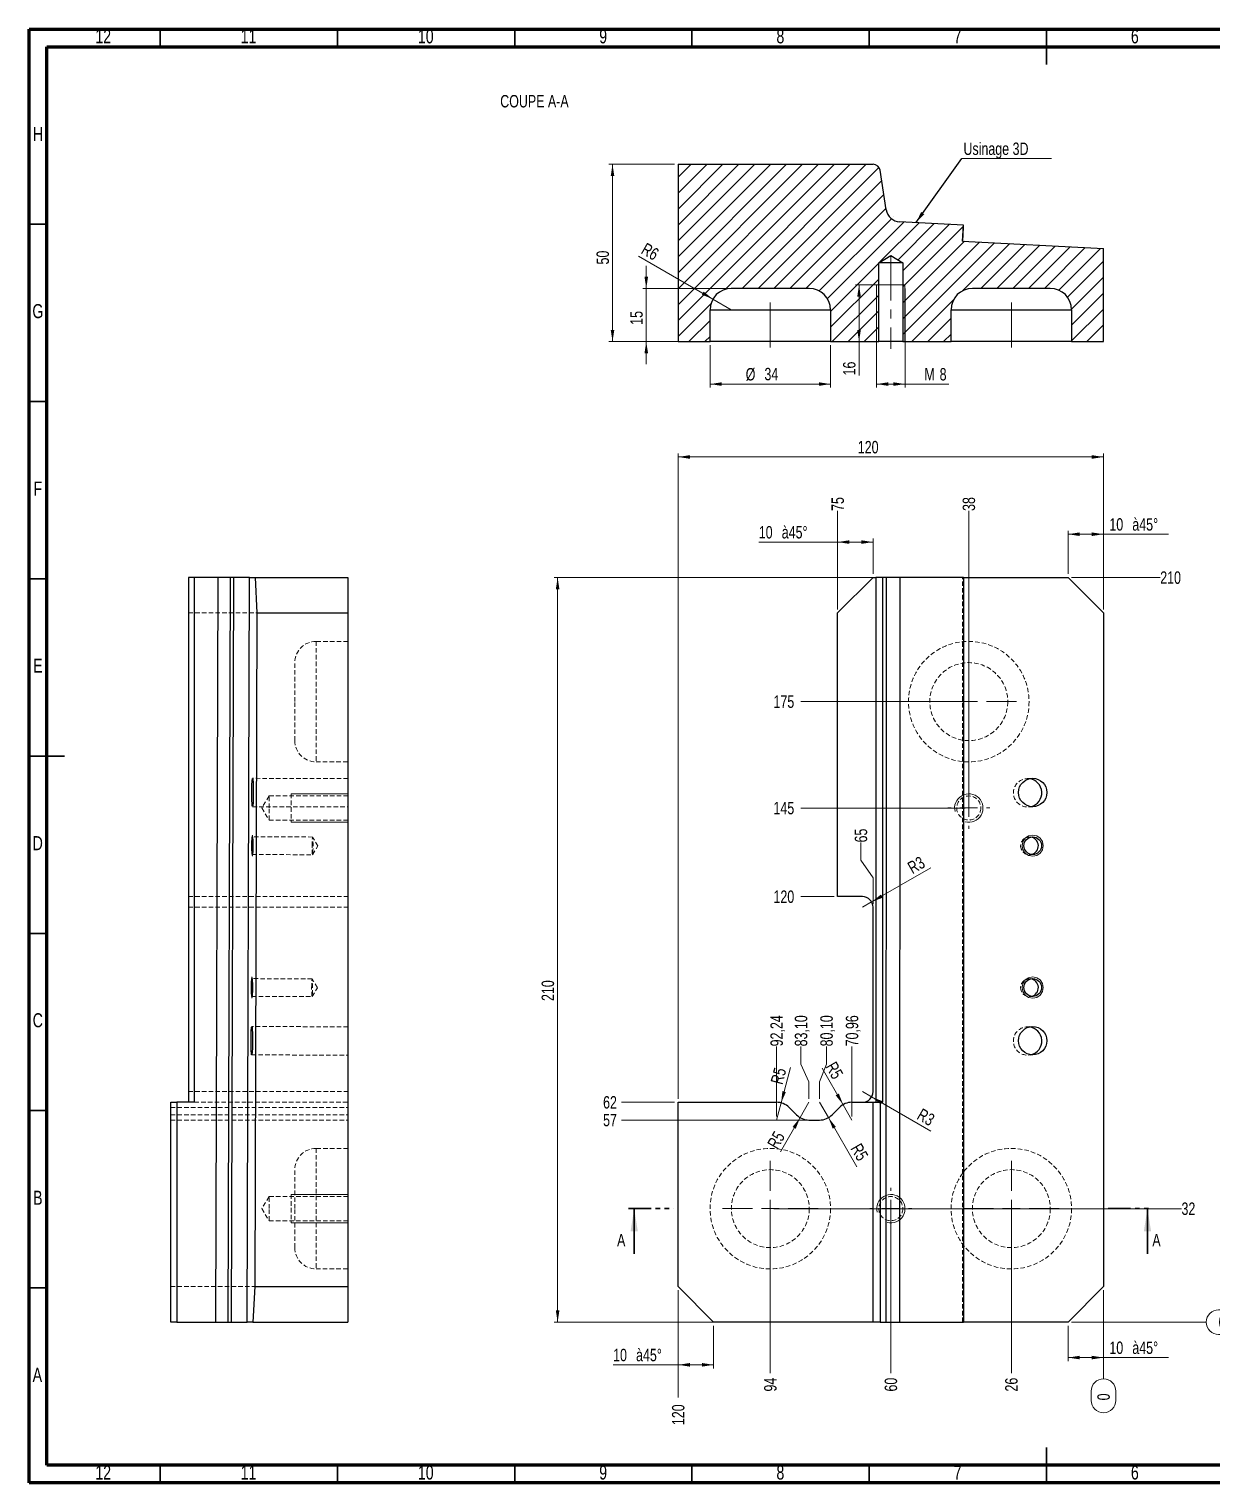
# Model space of a CAD drawing. Header units: millimetres. Extents: x 15 to 589, y 5 to 415.
# Drawn here: x 15 to 348.7, y 5 to 415 of the extents above; entities that cross this region are included whole.
import ezdxf

# ---------------------------------------------------------------- set-up
doc = ezdxf.new("R2010")
doc.units = ezdxf.units.MM
for name, pattern in [('CENTERX2', [20.32, 12.7, -2.54, 2.54, -2.54]), ('HIDDEN', [1.905, 1.27, -0.635]), ('PHANTOM', [12.7, 6.35, -1.27, 1.27, -1.27, 1.27, -1.27])]:
    doc.linetypes.add(name, pattern=pattern)
doc.styles.add('SLDTEXTSTYLE0', font='TXT', dxfattribs={"width": 0.75})
doc.dimstyles.new('SLDDIMSTYLE0', dxfattribs={"dimtxt": 3.5, "dimasz": 3.302, "dimexe": 0, "dimexo": 0.0625, "dimgap": 0.875, "dimtad": 0, "dimtih": 1, "dimtoh": 1, "dimdec": 0, "dimrnd": 1e-09, "dimdsep": 46, "dimtxsty": 'SLDTEXTSTYLE0', "dimblk1": 'NONE', "dimblk2": 'NONE', "dimsah": 1, "dimcen": 0.09, "dimadec": 0, "dimazin": 2, "dimtfac": 1, "dimtdec": 0, "dimtofl": 0, "dimtmove": 0, "dimatfit": 3, "dimldrblk": 'NONE', "dimfxl": 1, "dimfrac": 2, "dimtolj": 1, "dimtzin": 12, "dimarcsym": 0})
doc.dimstyles.new('SLDDIMSTYLE1', dxfattribs={"dimtxt": 3.5, "dimasz": 3.302, "dimexe": 0, "dimexo": 0.0625, "dimgap": 0.875, "dimtad": 0, "dimtih": 1, "dimtoh": 1, "dimrnd": 1e-09, "dimzin": 12, "dimdsep": 46, "dimtxsty": 'SLDTEXTSTYLE0', "dimblk1": 'NONE', "dimblk2": 'NONE', "dimsah": 1, "dimcen": 0.09, "dimadec": 0, "dimazin": 3, "dimtfac": 1, "dimtofl": 0, "dimtmove": 0, "dimatfit": 3, "dimldrblk": 'NONE', "dimfxl": 1, "dimfrac": 2, "dimtolj": 1, "dimtzin": 12, "dimarcsym": 0})
doc.dimstyles.new('SLDDIMSTYLE2', dxfattribs={"dimtxt": 3.5, "dimasz": 3.302, "dimexe": 0, "dimexo": 0.0625, "dimgap": 0.875, "dimtad": 1, "dimrnd": 1e-09, "dimzin": 12, "dimdsep": 46, "dimtxsty": 'SLDTEXTSTYLE0', "dimsah": 1, "dimcen": 0.09, "dimadec": 0, "dimazin": 3, "dimtfac": 1, "dimtofl": 0, "dimtmove": 0, "dimatfit": 3, "dimfxl": 1, "dimfrac": 2, "dimtolj": 1, "dimtzin": 12, "dimarcsym": 0})
doc.dimstyles.new('SLDDIMSTYLE3', dxfattribs={"dimtxt": 3.5, "dimasz": 3.302, "dimexe": 0, "dimexo": 0.0625, "dimgap": 0.875, "dimtad": 1, "dimrnd": 1e-09, "dimzin": 12, "dimdsep": 46, "dimtxsty": 'SLDTEXTSTYLE0', "dimsah": 1, "dimcen": 0, "dimadec": 0, "dimazin": 3, "dimtfac": 1, "dimtofl": 0, "dimtmove": 0, "dimatfit": 3, "dimfxl": 1, "dimfrac": 2, "dimtolj": 1, "dimtzin": 12, "dimarcsym": 0})
doc.dimstyles.new('SLDDIMSTYLE4', dxfattribs={"dimtxt": 3.5, "dimasz": 3.302, "dimexe": 0, "dimexo": 0.0625, "dimgap": 0.875, "dimtad": 1, "dimrnd": 1e-09, "dimzin": 12, "dimdsep": 46, "dimtxsty": 'SLDTEXTSTYLE0', "dimsah": 1, "dimcen": 0.09, "dimadec": 0, "dimazin": 3, "dimtfac": 1, "dimtmove": 0, "dimatfit": 0, "dimfxl": 1, "dimfrac": 2, "dimtolj": 1, "dimtzin": 12, "dimarcsym": 0})
doc.dimstyles.new('SLDDIMSTYLE5', dxfattribs={"dimtxt": 0.18, "dimasz": 3.302, "dimexe": 0, "dimexo": 0.0625, "dimgap": 0, "dimtad": 0, "dimtih": 1, "dimtoh": 1, "dimdec": 0, "dimrnd": 1e-09, "dimzin": 0, "dimdsep": 46, "dimtxsty": 'Standard', "dimsah": 1, "dimcen": 0.09, "dimadec": 0, "dimazin": 0, "dimtfac": 3.302, "dimtdec": 0, "dimtofl": 0, "dimtmove": 0, "dimatfit": 3, "dimfxl": 1, "dimfrac": 2, "dimtolj": 1, "dimtzin": 0, "dimarcsym": 0})

# ---------------------------------------------------------------- blocks, each defined once
blk = doc.blocks.new('_D')
at = {"color": 7, "linetype": 'Continuous', "lineweight": 18}
for p, q in [((350.6, 53.84), (353.19, 53.84)), ((309.12, 50.35), (347.11, 50.35)), ((353.19, 46.86), (350.6, 46.86))]:
    blk.add_line(p, q, dxfattribs=at)
for centre, start, end in [((350.6, 50.35), 90, 270), ((353.19, 50.35), 270, 90)]:
    blk.add_arc(centre, 3.49, start, end, dxfattribs=at)
at = {"color": 7, "linetype": 'Continuous', "lineweight": 18, "insert": (350.6, 52.09), "char_height": 3.5, "attachment_point": 1, "style": 'SLDTEXTSTYLE0'}
blk.add_mtext('0', dxfattribs=at)
blk = doc.blocks.new('_None')
blk = doc.blocks.new('_D_1')
at = {"color": 7, "linetype": 'Continuous', "lineweight": 18}
blk.add_line((225.12, 82.35), (340.12, 82.35), dxfattribs=at)
at = {"color": 7, "linetype": 'Continuous', "lineweight": 18, "insert": (340.12, 84.09), "char_height": 3.5, "attachment_point": 1, "style": 'SLDTEXTSTYLE0'}
blk.add_mtext('32', dxfattribs=at)
blk = doc.blocks.new('_D_2')
at = {"color": 7, "linetype": 'Continuous', "lineweight": 18}
blk.add_line((237.02, 107.35), (182.12, 107.35), dxfattribs=at)
at = {"color": 7, "linetype": 'Continuous', "lineweight": 18, "insert": (176.94, 109.09), "char_height": 3.5, "attachment_point": 1, "style": 'SLDTEXTSTYLE0'}
blk.add_mtext('57', dxfattribs=at)
blk = doc.blocks.new('_D_3')
at = {"color": 7, "linetype": 'Continuous', "lineweight": 18}
blk.add_line((197.12, 112.35), (182.12, 112.35), dxfattribs=at)
at = {"color": 7, "linetype": 'Continuous', "lineweight": 18, "insert": (176.94, 114.09), "char_height": 3.5, "attachment_point": 1, "style": 'SLDTEXTSTYLE0'}
blk.add_mtext('62', dxfattribs=at)
blk = doc.blocks.new('_D_4')
at = {"color": 7, "linetype": 'Continuous', "lineweight": 18}
blk.add_line((242.12, 170.35), (232.77, 170.35), dxfattribs=at)
at = {"color": 7, "linetype": 'Continuous', "lineweight": 18, "insert": (225.01, 172.09), "char_height": 3.5, "attachment_point": 1, "style": 'SLDTEXTSTYLE0'}
blk.add_mtext('120', dxfattribs=at)
blk = doc.blocks.new('_D_5')
at = {"color": 7, "linetype": 'Continuous', "lineweight": 18}
blk.add_line((279.12, 195.35), (232.77, 195.35), dxfattribs=at)
at = {"color": 7, "linetype": 'Continuous', "lineweight": 18, "insert": (225.01, 197.09), "char_height": 3.5, "attachment_point": 1, "style": 'SLDTEXTSTYLE0'}
blk.add_mtext('145', dxfattribs=at)
blk = doc.blocks.new('_D_6')
at = {"color": 7, "linetype": 'Continuous', "lineweight": 18}
blk.add_line((279.12, 225.35), (232.77, 225.35), dxfattribs=at)
at = {"color": 7, "linetype": 'Continuous', "lineweight": 18, "insert": (225.01, 227.09), "char_height": 3.5, "attachment_point": 1, "style": 'SLDTEXTSTYLE0'}
blk.add_mtext('175', dxfattribs=at)
blk = doc.blocks.new('_D_7')
at = {"color": 7, "linetype": 'Continuous', "lineweight": 18}
blk.add_line((309.12, 260.35), (334.12, 260.35), dxfattribs=at)
at = {"color": 7, "linetype": 'Continuous', "lineweight": 18, "insert": (334.12, 262.09), "char_height": 3.5, "attachment_point": 1, "style": 'SLDTEXTSTYLE0'}
blk.add_mtext('210', dxfattribs=at)
blk = doc.blocks.new('_D_8')
at = {"color": 7, "linetype": 'Continuous', "lineweight": 18}
for p, q in [((318.12, 59.35), (318.12, 34.35)), ((314.63, 28.28), (314.63, 30.86)), ((321.6, 30.86), (321.6, 28.28))]:
    blk.add_line(p, q, dxfattribs=at)
for centre, start, end in [((318.12, 30.86), 0, 180), ((318.12, 28.28), 180, 0)]:
    blk.add_arc(centre, 3.49, start, end, dxfattribs=at)
at = {"color": 7, "linetype": 'Continuous', "lineweight": 18, "insert": (316.38, 28.28), "char_height": 3.5, "attachment_point": 1, "rotation": 90, "style": 'SLDTEXTSTYLE0'}
blk.add_mtext('0', dxfattribs=at)
blk = doc.blocks.new('_D_9')
at = {"color": 7, "linetype": 'Continuous', "lineweight": 18}
blk.add_line((292.12, 81.35), (292.12, 35.95), dxfattribs=at)
at = {"color": 7, "linetype": 'Continuous', "lineweight": 18, "insert": (290.38, 30.77), "char_height": 3.5, "attachment_point": 1, "rotation": 90, "style": 'SLDTEXTSTYLE0'}
blk.add_mtext('26', dxfattribs=at)
blk = doc.blocks.new('_D_10')
at = {"color": 7, "linetype": 'Continuous', "lineweight": 18}
blk.add_line((280.12, 196.35), (280.12, 279.13), dxfattribs=at)
at = {"color": 7, "linetype": 'Continuous', "lineweight": 18, "insert": (278.38, 279.13), "char_height": 3.5, "attachment_point": 1, "rotation": 90, "style": 'SLDTEXTSTYLE0'}
blk.add_mtext('38', dxfattribs=at)
blk = doc.blocks.new('_D_11')
at = {"color": 7, "linetype": 'Continuous', "lineweight": 18}
blk.add_line((258.12, 81.35), (258.12, 35.95), dxfattribs=at)
at = {"color": 7, "linetype": 'Continuous', "lineweight": 18, "insert": (256.38, 30.77), "char_height": 3.5, "attachment_point": 1, "rotation": 90, "style": 'SLDTEXTSTYLE0'}
blk.add_mtext('60', dxfattribs=at)
blk = doc.blocks.new('_D_12')
at = {"color": 7, "linetype": 'Continuous', "lineweight": 18}
for p, q in [((249.67, 180.63), (249.67, 185.63)), ((249.67, 180.63), (253.12, 175.63)), ((253.12, 175.63), (253.12, 168.35))]:
    blk.add_line(p, q, dxfattribs=at)
at = {"color": 7, "linetype": 'Continuous', "lineweight": 18, "insert": (247.94, 185.63), "char_height": 3.5, "attachment_point": 1, "rotation": 90, "style": 'SLDTEXTSTYLE0'}
blk.add_mtext('65', dxfattribs=at)
blk = doc.blocks.new('_D_13')
at = {"color": 7, "linetype": 'Continuous', "lineweight": 18}
blk.add_line((247.16, 108.35), (247.16, 128.12), dxfattribs=at)
at = {"color": 7, "linetype": 'Continuous', "lineweight": 18, "insert": (245.42, 128.12), "char_height": 3.5, "attachment_point": 1, "rotation": 90, "style": 'SLDTEXTSTYLE0'}
blk.add_mtext('70,96', dxfattribs=at)
blk = doc.blocks.new('_D_14')
at = {"color": 7, "linetype": 'Continuous', "lineweight": 18}
blk.add_line((243.12, 251.35), (243.12, 279.13), dxfattribs=at)
at = {"color": 7, "linetype": 'Continuous', "lineweight": 18, "insert": (241.38, 279.13), "char_height": 3.5, "attachment_point": 1, "rotation": 90, "style": 'SLDTEXTSTYLE0'}
blk.add_mtext('75', dxfattribs=at)
blk = doc.blocks.new('_D_15')
at = {"color": 7, "linetype": 'Continuous', "lineweight": 18}
for p, q in [((239.97, 123.12), (239.97, 128.12)), ((239.97, 123.12), (238.02, 118.12)), ((238.02, 118.12), (238.02, 113.35))]:
    blk.add_line(p, q, dxfattribs=at)
at = {"color": 7, "linetype": 'Continuous', "lineweight": 18, "insert": (238.23, 128.12), "char_height": 3.5, "attachment_point": 1, "rotation": 90, "style": 'SLDTEXTSTYLE0'}
blk.add_mtext('80,10', dxfattribs=at)
blk = doc.blocks.new('_D_16')
at = {"color": 7, "linetype": 'Continuous', "lineweight": 18}
for p, q in [((232.77, 123.12), (232.77, 128.12)), ((232.77, 123.12), (235.02, 118.12)), ((235.02, 118.12), (235.02, 113.35))]:
    blk.add_line(p, q, dxfattribs=at)
at = {"color": 7, "linetype": 'Continuous', "lineweight": 18, "insert": (231.03, 128.12), "char_height": 3.5, "attachment_point": 1, "rotation": 90, "style": 'SLDTEXTSTYLE0'}
blk.add_mtext('83,10', dxfattribs=at)
blk = doc.blocks.new('_D_17')
at = {"color": 7, "linetype": 'Continuous', "lineweight": 18}
blk.add_line((225.87, 108.35), (225.87, 128.12), dxfattribs=at)
at = {"color": 7, "linetype": 'Continuous', "lineweight": 18, "insert": (224.14, 128.12), "char_height": 3.5, "attachment_point": 1, "rotation": 90, "style": 'SLDTEXTSTYLE0'}
blk.add_mtext('92,24', dxfattribs=at)
blk = doc.blocks.new('_D_18')
at = {"color": 7, "linetype": 'Continuous', "lineweight": 18}
blk.add_line((224.12, 81.35), (224.12, 35.95), dxfattribs=at)
at = {"color": 7, "linetype": 'Continuous', "lineweight": 18, "insert": (222.38, 30.77), "char_height": 3.5, "attachment_point": 1, "rotation": 90, "style": 'SLDTEXTSTYLE0'}
blk.add_mtext('94', dxfattribs=at)
blk = doc.blocks.new('_D_19')
at = {"color": 7, "linetype": 'Continuous', "lineweight": 18}
blk.add_line((198.12, 59.35), (198.12, 29.06), dxfattribs=at)
at = {"color": 7, "linetype": 'Continuous', "lineweight": 18, "insert": (196.38, 21.3), "char_height": 3.5, "attachment_point": 1, "rotation": 90, "style": 'SLDTEXTSTYLE0'}
blk.add_mtext('120', dxfattribs=at)
blk = doc.blocks.new('_D_20')
at = {"color": 7, "linetype": 'Continuous', "lineweight": 18}
for p, q in [((198.12, 113.35), (198.12, 295.35)), ((318.12, 251.35), (318.12, 295.35)), ((198.12, 294.35), (318.12, 294.35))]:
    blk.add_line(p, q, dxfattribs=at)
for points in [[(198.12, 294.35), (201.42, 293.85), (201.42, 294.86)], [(318.12, 294.35), (314.81, 294.86), (314.81, 293.85)]]:
    blk.add_solid(points, dxfattribs=at)
at = {"color": 7, "linetype": 'Continuous', "lineweight": 18, "insert": (248.8, 298.87), "char_height": 3.5, "attachment_point": 1, "style": 'SLDTEXTSTYLE0'}
blk.add_mtext('120', dxfattribs=at)
blk = doc.blocks.new('_D_21')
at = {"color": 7, "linetype": 'Continuous', "lineweight": 18}
for p, q in [((277.38, 260.35), (163.12, 260.35)), ((164.12, 260.35), (164.12, 50.35)), ((277.38, 50.35), (163.12, 50.35))]:
    blk.add_line(p, q, dxfattribs=at)
for points in [[(164.12, 260.35), (163.61, 257.05), (164.62, 257.05)], [(164.12, 50.35), (164.62, 53.66), (163.61, 53.66)]]:
    blk.add_solid(points, dxfattribs=at)
at = {"color": 7, "linetype": 'Continuous', "lineweight": 18, "insert": (159.6, 140.92), "char_height": 3.5, "attachment_point": 1, "rotation": 90, "style": 'SLDTEXTSTYLE0'}
blk.add_mtext('210', dxfattribs=at)
blk = doc.blocks.new('_D_22')
at = {"color": 7, "linetype": 'Continuous', "lineweight": 18}
for q in [(238.02, 112.35), (248.51, 94.18)]:
    blk.add_line((240.52, 108.02), q, dxfattribs=at)
blk.add_solid([(240.52, 108.02), (241.73, 104.91), (242.61, 105.42)], dxfattribs=at)
at = {"color": 7, "linetype": 'Continuous', "lineweight": 18, "insert": (249.68, 101.11), "char_height": 3.5, "attachment_point": 1, "rotation": 300, "style": 'SLDTEXTSTYLE0'}
blk.add_mtext('R5', dxfattribs=at)
blk = doc.blocks.new('_D_23')
at = {"color": 7, "linetype": 'Continuous', "lineweight": 18}
for q in [(235.02, 112.35), (226.96, 98.4)]:
    blk.add_line((232.52, 108.02), q, dxfattribs=at)
blk.add_solid([(232.52, 108.02), (230.42, 105.42), (231.3, 104.91)], dxfattribs=at)
at = {"color": 7, "linetype": 'Continuous', "lineweight": 18, "insert": (223.1, 100.63), "char_height": 3.5, "attachment_point": 1, "rotation": 60, "style": 'SLDTEXTSTYLE0'}
blk.add_mtext('R5', dxfattribs=at)
blk = doc.blocks.new('_D_24')
at = {"color": 7, "linetype": 'Continuous', "lineweight": 18}
for q in [(229.84, 122.15), (225.87, 107.35)]:
    blk.add_line((227.17, 112.18), q, dxfattribs=at)
blk.add_solid([(227.17, 112.18), (228.51, 115.24), (227.53, 115.5)], dxfattribs=at)
at = {"color": 7, "linetype": 'Continuous', "lineweight": 18, "insert": (224.14, 118.06), "char_height": 3.5, "attachment_point": 1, "rotation": 75, "style": 'SLDTEXTSTYLE0'}
blk.add_mtext('R5', dxfattribs=at)
blk = doc.blocks.new('_D_25')
at = {"color": 7, "linetype": 'Continuous', "lineweight": 18}
for q in [(238.74, 121.93), (247.16, 107.35)]:
    blk.add_line((244.66, 111.68), q, dxfattribs=at)
blk.add_solid([(244.66, 111.68), (243.45, 114.8), (242.57, 114.29)], dxfattribs=at)
at = {"color": 7, "linetype": 'Continuous', "lineweight": 18, "insert": (242.61, 124.16), "char_height": 3.5, "attachment_point": 1, "rotation": 300, "style": 'SLDTEXTSTYLE0'}
blk.add_mtext('R5', dxfattribs=at)
blk = doc.blocks.new('_D_26')
at = {"color": 7, "linetype": 'Continuous', "lineweight": 18}
for q in [(250.12, 115.35), (269.41, 104.21)]:
    blk.add_line((252.71, 113.85), q, dxfattribs=at)
blk.add_solid([(252.71, 113.85), (255.32, 111.76), (255.83, 112.64)], dxfattribs=at)
at = {"color": 7, "linetype": 'Continuous', "lineweight": 18, "insert": (266.96, 110.81), "char_height": 3.5, "attachment_point": 1, "rotation": 330, "style": 'SLDTEXTSTYLE0'}
blk.add_mtext('R3', dxfattribs=at)
blk = doc.blocks.new('_D_27')
at = {"color": 7, "linetype": 'Continuous', "lineweight": 18}
for q in [(269.41, 178.49), (250.12, 167.35)]:
    blk.add_line((252.71, 168.85), q, dxfattribs=at)
blk.add_solid([(252.71, 168.85), (255.83, 170.07), (255.32, 170.94)], dxfattribs=at)
at = {"color": 7, "linetype": 'Continuous', "lineweight": 18, "insert": (262.47, 179.67), "char_height": 3.5, "attachment_point": 1, "rotation": 30, "style": 'SLDTEXTSTYLE0'}
blk.add_mtext('R3', dxfattribs=at)
blk = doc.blocks.new('_D_28')
at = {"color": 7, "linetype": 'Continuous', "lineweight": 18}
for p, q in [((243.12, 251.35), (243.12, 271.35)), ((253.12, 261.35), (253.12, 271.35)), ((243.12, 270.35), (220.86, 270.35)), ((243.12, 270.35), (253.12, 270.35))]:
    blk.add_line(p, q, dxfattribs=at)
for points in [[(243.12, 270.35), (246.42, 269.85), (246.42, 270.86)], [(253.12, 270.35), (249.81, 270.86), (249.81, 269.85)]]:
    blk.add_solid(points, dxfattribs=at)
at = {"color": 7, "linetype": 'Continuous', "lineweight": 18, "char_height": 3.5, "attachment_point": 1, "style": 'SLDTEXTSTYLE0'}
for s, insert in [('10', (220.86, 274.87)), ('à45°', (227.35, 274.87))]:
    blk.add_mtext(s, dxfattribs=dict(at, insert=insert))
blk = doc.blocks.new('_D_29')
at = {"color": 7, "linetype": 'Continuous', "lineweight": 18}
for p, q in [((308.12, 261.35), (308.12, 273.57)), ((308.12, 272.57), (318.12, 272.57)), ((318.12, 251.35), (318.12, 273.57)), ((318.12, 272.57), (336.46, 272.57))]:
    blk.add_line(p, q, dxfattribs=at)
for points in [[(308.12, 272.57), (311.42, 272.06), (311.42, 273.07)], [(318.12, 272.57), (314.81, 273.07), (314.81, 272.06)]]:
    blk.add_solid(points, dxfattribs=at)
at = {"color": 7, "linetype": 'Continuous', "lineweight": 18, "char_height": 3.5, "attachment_point": 1, "style": 'SLDTEXTSTYLE0'}
for s, insert in [('10', (319.77, 277.08)), ('à45°', (326.25, 277.08))]:
    blk.add_mtext(s, dxfattribs=dict(at, insert=insert))
blk = doc.blocks.new('_D_30')
at = {"color": 7, "linetype": 'Continuous', "lineweight": 18}
for p, q in [((198.12, 59.35), (198.12, 37.31)), ((208.12, 49.35), (208.12, 37.31)), ((198.12, 38.31), (179.77, 38.31)), ((198.12, 38.31), (208.12, 38.31))]:
    blk.add_line(p, q, dxfattribs=at)
for points in [[(198.12, 38.31), (201.42, 37.8), (201.42, 38.82)], [(208.12, 38.31), (204.81, 38.82), (204.81, 37.8)]]:
    blk.add_solid(points, dxfattribs=at)
at = {"color": 7, "linetype": 'Continuous', "lineweight": 18, "char_height": 3.5, "attachment_point": 1, "style": 'SLDTEXTSTYLE0'}
for s, insert in [('10', (179.77, 42.82)), ('à45°', (186.25, 42.82))]:
    blk.add_mtext(s, dxfattribs=dict(at, insert=insert))
blk = doc.blocks.new('_D_31')
at = {"color": 7, "linetype": 'Continuous', "lineweight": 18}
for p, q in [((318.12, 59.35), (318.12, 39.35)), ((308.12, 49.35), (308.12, 39.35)), ((308.12, 40.35), (318.12, 40.35)), ((318.12, 40.35), (336.46, 40.35))]:
    blk.add_line(p, q, dxfattribs=at)
for points in [[(308.12, 40.35), (311.42, 39.85), (311.42, 40.86)], [(318.12, 40.35), (314.81, 40.86), (314.81, 39.85)]]:
    blk.add_solid(points, dxfattribs=at)
at = {"color": 7, "linetype": 'Continuous', "lineweight": 18, "char_height": 3.5, "attachment_point": 1, "style": 'SLDTEXTSTYLE0'}
for s, insert in [('à45°', (326.25, 44.87)), ('10', (319.77, 44.87))]:
    blk.add_mtext(s, dxfattribs=dict(at, insert=insert))
blk = doc.blocks.new('SW_CENTERMARKSYMBOL_0')
at = {"color": 0, "linetype": 'Continuous', "lineweight": 0}
for p, q in [((0, 5), (0, 13.5)), ((-5, 0), (-13.5, 0)), ((0, 0), (-2.5, 0)), ((0, 0), (0, 2.5)), ((0, 0), (0, -2.5)), ((0, 0), (2.5, 0)), ((5, 0), (13.5, 0)), ((0, -5), (0, -13.5))]:
    blk.add_line(p, q, dxfattribs=at)
blk = doc.blocks.new('SW_CENTERMARKSYMBOL_1')
at = {"color": 0, "linetype": 'Continuous', "lineweight": 0}
for p, q in [((0, 5), (0, 5.9)), ((-5, 0), (-5.9, 0)), ((0, 0), (-2.5, 0)), ((0, 0), (0, 2.5)), ((0, 0), (0, -2.5)), ((0, 0), (2.5, 0)), ((5, 0), (5.9, 0)), ((0, -5), (0, -5.9))]:
    blk.add_line(p, q, dxfattribs=at)
blk = doc.blocks.new('SW_CENTERMARKSYMBOL_2')
at = {"color": 0, "linetype": 'Continuous', "lineweight": 0}
for p, q in [((0, 5), (0, 5.9)), ((-5, 0), (-5.9, 0)), ((0, 0), (-2.5, 0)), ((0, 0), (0, 2.5)), ((0, 0), (0, -2.5)), ((0, 0), (2.5, 0)), ((5, 0), (5.9, 0)), ((0, -5), (0, -5.9))]:
    blk.add_line(p, q, dxfattribs=at)
blk = doc.blocks.new('SW_CENTERMARKSYMBOL_3')
at = {"color": 0, "linetype": 'Continuous', "lineweight": 0}
for p, q in [((0, 5), (0, 13.5)), ((-5, 0), (-13.5, 0)), ((0, 0), (-2.5, 0)), ((0, 0), (0, 2.5)), ((0, 0), (0, -2.5)), ((0, 0), (2.5, 0)), ((5, 0), (13.5, 0)), ((0, -5), (0, -13.5))]:
    blk.add_line(p, q, dxfattribs=at)
blk = doc.blocks.new('SW_CENTERMARKSYMBOL_4')
at = {"color": 0, "linetype": 'Continuous', "lineweight": 0}
for p, q in [((0, 5), (0, 13.5)), ((-5, 0), (-13.5, 0)), ((0, 0), (-2.5, 0)), ((0, 0), (0, 2.5)), ((0, 0), (0, -2.5)), ((0, 0), (2.5, 0)), ((5, 0), (13.5, 0)), ((0, -5), (0, -13.5))]:
    blk.add_line(p, q, dxfattribs=at)
blk = doc.blocks.new('_D_32')
at = {"color": 7, "linetype": 'Continuous', "lineweight": 18}
for q in [(186.9, 351.03), (213.12, 335.89)]:
    blk.add_line((207.92, 338.89), q, dxfattribs=at)
blk.add_solid([(207.92, 338.89), (205.31, 340.99), (204.81, 340.11)], dxfattribs=at)
at = {"color": 7, "linetype": 'Continuous', "lineweight": 18, "insert": (189.15, 354.93), "char_height": 3.5, "attachment_point": 1, "rotation": 330, "style": 'SLDTEXTSTYLE0'}
blk.add_mtext('R6', dxfattribs=at)
blk = doc.blocks.new('_D_33')
at = {"color": 7, "linetype": 'Continuous', "lineweight": 18}
for p, q in [((207.12, 325.89), (207.12, 313.91)), ((241.12, 325.89), (241.12, 313.91)), ((207.12, 314.91), (241.12, 314.91))]:
    blk.add_line(p, q, dxfattribs=at)
for points in [[(207.12, 314.91), (210.42, 314.41), (210.42, 315.42)], [(241.12, 314.91), (237.81, 315.42), (237.81, 314.41)]]:
    blk.add_solid(points, dxfattribs=at)
at = {"color": 7, "linetype": 'Continuous', "lineweight": 18, "char_height": 3.5, "attachment_point": 1, "style": 'SLDTEXTSTYLE0'}
for s, insert in [('%%c', (217.18, 319.43)), ('34', (222.46, 319.48))]:
    blk.add_mtext(s, dxfattribs=dict(at, insert=insert))
blk = doc.blocks.new('_D_34')
at = {"color": 7, "linetype": 'Continuous', "lineweight": 18}
for p, q in [((189.12, 341.89), (189.12, 348.24)), ((212.12, 341.89), (188.12, 341.89)), ((189.12, 341.89), (189.12, 326.89)), ((206.12, 326.89), (188.12, 326.89)), ((189.12, 326.89), (189.12, 320.54))]:
    blk.add_line(p, q, dxfattribs=at)
for points in [[(189.12, 341.89), (189.63, 345.2), (188.62, 345.2)], [(189.12, 326.89), (188.62, 323.59), (189.63, 323.59)]]:
    blk.add_solid(points, dxfattribs=at)
at = {"color": 7, "linetype": 'Continuous', "lineweight": 18, "insert": (184.61, 331.62), "char_height": 3.5, "attachment_point": 1, "rotation": 90, "style": 'SLDTEXTSTYLE0'}
blk.add_mtext('15', dxfattribs=at)
blk = doc.blocks.new('_D_35')
at = {"color": 7, "linetype": 'Continuous', "lineweight": 18}
for p, q in [((197.12, 376.89), (178.6, 376.89)), ((179.6, 376.89), (179.6, 326.89)), ((197.12, 326.89), (178.6, 326.89))]:
    blk.add_line(p, q, dxfattribs=at)
for points in [[(179.6, 376.89), (179.1, 373.59), (180.11, 373.59)], [(179.6, 326.89), (180.11, 330.2), (179.1, 330.2)]]:
    blk.add_solid(points, dxfattribs=at)
at = {"color": 7, "linetype": 'Continuous', "lineweight": 18, "insert": (175.09, 348.64), "char_height": 3.5, "attachment_point": 1, "rotation": 90, "style": 'SLDTEXTSTYLE0'}
blk.add_mtext('50', dxfattribs=at)
blk = doc.blocks.new('_D_36')
at = {"color": 7, "linetype": 'Continuous', "lineweight": 18}
for p, q in [((254.12, 341.89), (254.12, 313.91)), ((262.12, 341.89), (262.12, 313.91)), ((262.12, 314.91), (254.12, 314.91)), ((262.12, 314.91), (274.47, 314.91))]:
    blk.add_line(p, q, dxfattribs=at)
for points in [[(254.12, 314.91), (257.42, 314.41), (257.42, 315.42)], [(262.12, 314.91), (258.81, 315.42), (258.81, 314.41)]]:
    blk.add_solid(points, dxfattribs=at)
at = {"color": 7, "linetype": 'Continuous', "lineweight": 18, "char_height": 3.5, "attachment_point": 1, "style": 'SLDTEXTSTYLE0'}
for s, insert in [('M', (267.6, 319.43)), ('8', (271.89, 319.43))]:
    blk.add_mtext(s, dxfattribs=dict(at, insert=insert))
blk = doc.blocks.new('_D_37')
at = {"color": 7, "linetype": 'Continuous', "lineweight": 18}
for p, q in [((261.12, 342.89), (248.15, 342.89)), ((249.15, 326.89), (249.15, 342.89)), ((261.12, 326.89), (248.15, 326.89)), ((249.15, 326.89), (249.15, 317.35))]:
    blk.add_line(p, q, dxfattribs=at)
for points in [[(249.15, 342.89), (248.64, 339.59), (249.66, 339.59)], [(249.15, 326.89), (249.66, 330.2), (248.64, 330.2)]]:
    blk.add_solid(points, dxfattribs=at)
at = {"color": 7, "linetype": 'Continuous', "lineweight": 18, "insert": (244.64, 317.35), "char_height": 3.5, "attachment_point": 1, "rotation": 90, "style": 'SLDTEXTSTYLE0'}
blk.add_mtext('16', dxfattribs=at)
blk = doc.blocks.new('SW_NOTE_1')
at = {"color": 0, "linetype": 'Continuous', "lineweight": 0}
blk.add_line((25.25, 0), (0, 0), dxfattribs=at)
at = {"color": 0, "linetype": 'Continuous', "lineweight": 0, "insert": (0.45, 4.52), "char_height": 3.5, "attachment_point": 1, "style": 'SLDTEXTSTYLE0'}
blk.add_mtext('Usinage 3D', dxfattribs=at)

msp = doc.modelspace()

# ---------------------------------------------------------------- hatches: boundary and pattern name
at = {"linetype": 'Continuous', "lineweight": 18}
h = msp.add_hatch(dxfattribs=at)
h.set_pattern_fill('ANSI31', style=0)
edge = h.paths.add_edge_path(flags=0)
edge.add_arc((235.116, 335.895), 6, 0, 90, ccw=False)
edge.add_line((241.116, 335.895), (241.116, 326.895))
edge.add_line((241.116, 326.895), (254.716, 326.895))
edge.add_line((254.716, 326.895), (254.716, 349.145))
edge.add_line((254.716, 349.145), (258.116, 351.188))
edge.add_line((258.116, 351.188), (261.516, 349.145))
edge.add_line((261.516, 349.145), (261.516, 326.895))
edge.add_line((261.516, 326.895), (275.116, 326.895))
edge.add_line((275.116, 326.895), (275.116, 335.895))
edge.add_arc((281.116, 335.895), 6, 90, 180, ccw=False)
edge.add_line((281.116, 341.895), (303.116, 341.895))
edge.add_arc((303.116, 335.895), 6, 0, 90, ccw=False)
edge.add_line((309.116, 335.895), (309.116, 326.895))
edge.add_line((309.116, 326.895), (318.116, 326.895))
edge.add_line((318.116, 326.895), (318.116, 353.116))
edge.add_line((318.116, 353.116), (278.381, 355.23))
edge.add_line((278.381, 355.23), (278.62, 359.723))
edge.add_line((278.62, 359.723), (260.587, 360.683))
edge.add_ellipse((260.8, 364.677), major_axis=(0.623, -3.951), ratio=0.9999949, start_angle=270, end_angle=348.00006, ccw=False)
edge.add_line((256.849, 364.054), (255.091, 375.206))
edge.add_arc((253.116, 374.895), 2, 8.95474, 90)
edge.add_line((253.116, 376.895), (198.116, 376.895))
edge.add_line((198.116, 376.895), (198.116, 326.895))
edge.add_line((198.116, 326.895), (207.116, 326.895))
edge.add_line((207.116, 326.895), (207.116, 335.895))
edge.add_arc((213.116, 335.895), 6, 90, 180, ccw=False)
edge.add_line((213.116, 341.895), (235.116, 341.895))

# ---------------------------------------------------------------- linework, layer by layer
at = {"color": 7, "linetype": 'Continuous', "lineweight": 70}
for p, q in [((15, 5), (15, 415)), ((15, 415), (589, 415)), ((20, 10), (20, 410)), ((20, 410), (584, 410)), ((584, 10), (20, 10)), ((589, 5), (15, 5))]:
    msp.add_line(p, q, dxfattribs=at)
at = {"color": 7, "linetype": 'Continuous', "lineweight": 35}
for p, q in [((52, 410), (52, 415)), ((102, 410), (102, 415)), ((152, 410), (152, 415)), ((202, 410), (202, 415)), ((252, 410), (252, 415)), ((302, 415), (302, 405)), ((302, 410), (302, 415)), ((20, 360), (15, 360)), ((20, 310), (15, 310)), ((20, 260), (15, 260)), ((15, 210), (25, 210)), ((20, 210), (15, 210)), ((20, 160), (15, 160)), ((20, 110), (15, 110)), ((185.716, 69.654), (185.716, 82.354)), ((330.516, 69.654), (330.516, 82.354)), ((20, 60), (15, 60)), ((302, 5), (302, 15)), ((52, 10), (52, 5)), ((102, 10), (102, 5)), ((152, 10), (152, 5)), ((202, 10), (202, 5)), ((252, 10), (252, 5)), ((302, 10), (302, 5))]:
    msp.add_line(p, q, dxfattribs=at)
at = {"color": 7, "linetype": 'Continuous', "lineweight": 25}
for p, q in [((198.116, 376.895), (253.116, 376.895)), ((198.116, 376.895), (198.116, 326.895)), ((256.849, 364.054), (255.091, 375.206)), ((278.62, 359.723), (260.587, 360.683)), ((278.381, 355.23), (278.62, 359.723)), ((278.411, 355.228), (278.62, 359.165)), ((278.62, 359.165), (278.62, 359.723)), ((278.381, 355.23), (318.116, 353.116)), ((318.116, 326.895), (318.116, 353.116)), ((254.716, 349.145), (258.116, 351.188)), ((254.716, 326.895), (254.716, 349.145)), ((261.516, 349.145), (254.716, 349.145)), ((258.116, 351.188), (261.516, 349.145)), ((261.516, 349.145), (261.516, 326.895)), ((235.116, 341.895), (213.116, 341.895)), ((303.116, 341.895), (281.116, 341.895)), ((207.116, 335.895), (241.116, 335.895)), ((207.116, 326.895), (207.116, 335.895)), ((241.116, 335.895), (241.116, 326.895)), ((275.116, 335.895), (309.116, 335.895)), ((275.116, 326.895), (275.116, 335.895)), ((309.116, 335.895), (309.116, 326.895)), ((198.116, 326.895), (207.116, 326.895)), ((241.116, 326.895), (207.116, 326.895)), ((241.116, 326.895), (254.716, 326.895)), ((261.516, 326.895), (254.716, 326.895)), ((261.516, 326.895), (275.116, 326.895)), ((309.116, 326.895), (275.116, 326.895)), ((309.116, 326.895), (318.116, 326.895)), ((59.965, 260.354), (59.965, 112.354)), ((61.654, 260.354), (59.965, 260.354)), ((61.654, 112.354), (61.654, 260.354)), ((68.369, 260.354), (61.654, 260.354)), ((67.704, 50.354), (68.369, 260.354)), ((71.74, 260.354), (68.369, 260.354)), ((71.74, 260.354), (71.076, 50.354)), ((72.695, 260.354), (71.74, 260.354)), ((72.695, 260.354), (72.036, 50.354)), ((77.189, 260.354), (72.695, 260.354)), ((76.53, 50.354), (77.189, 260.354)), ((77.189, 260.354), (78.771, 260.354)), ((78.771, 260.354), (104.965, 260.354)), ((78.771, 260.354), (79.271, 250.354)), ((104.965, 260.354), (104.965, 250.354)), ((243.116, 250.354), (253.116, 260.354)), ((253.116, 260.354), (253.904, 260.354)), ((253.904, 260.354), (253.904, 112.354)), ((255.879, 260.354), (253.904, 260.354)), ((255.879, 112.354), (255.879, 260.354)), ((256.937, 260.354), (255.879, 260.354)), ((256.833, 50.354), (256.937, 260.354)), ((260.676, 260.354), (256.937, 260.354)), ((260.676, 260.354), (260.571, 50.354)), ((278.62, 260.354), (260.676, 260.354)), ((278.62, 260.354), (278.62, 50.354)), ((278.62, 260.354), (308.116, 260.354)), ((308.116, 260.354), (318.116, 250.354)), ((79.271, 250.354), (78.675, 60.354)), ((79.271, 250.354), (104.965, 250.354)), ((104.965, 250.354), (104.965, 60.354)), ((243.116, 170.354), (243.116, 250.354)), ((318.116, 250.354), (318.116, 60.354)), ((250.116, 170.354), (243.116, 170.354)), ((253.116, 115.354), (253.116, 167.354)), ((54.965, 50.354), (54.965, 112.354)), ((54.965, 112.354), (56.654, 112.354)), ((56.654, 112.354), (56.654, 50.354)), ((61.654, 112.354), (56.654, 112.354)), ((198.116, 60.354), (198.116, 112.354)), ((198.116, 112.354), (225.874, 112.354)), ((229.409, 110.89), (231.48, 108.818)), ((241.551, 108.818), (243.622, 110.89)), ((247.158, 112.354), (253.116, 112.354)), ((253.116, 50.354), (253.116, 112.354)), ((253.116, 112.354), (255.091, 112.354)), ((255.091, 112.354), (255.091, 50.354)), ((255.879, 112.354), (255.091, 112.354)), ((235.016, 107.354), (238.016, 107.354)), ((78.675, 60.354), (78.112, 50.354)), ((78.675, 60.354), (104.965, 60.354)), ((104.965, 60.354), (104.965, 50.354)), ((208.116, 50.354), (198.116, 60.354)), ((318.116, 60.354), (308.116, 50.354)), ((56.654, 50.354), (54.965, 50.354)), ((56.654, 50.354), (67.704, 50.354)), ((67.704, 50.354), (71.076, 50.354)), ((71.076, 50.354), (72.036, 50.354)), ((72.036, 50.354), (76.53, 50.354)), ((78.112, 50.354), (76.53, 50.354)), ((78.112, 50.354), (104.965, 50.354)), ((253.116, 50.354), (208.116, 50.354)), ((255.091, 50.354), (253.116, 50.354)), ((255.091, 50.354), (256.833, 50.354)), ((256.833, 50.354), (260.571, 50.354)), ((260.571, 50.354), (278.62, 50.354)), ((308.116, 50.354), (278.62, 50.354))]:
    msp.add_line(p, q, dxfattribs=at)
at = {"color": 7, "linetype": 'CENTERX2', "lineweight": 18}
for p, q in [((258.116, 351.145), (258.116, 324.895)), ((224.116, 337.895), (224.116, 324.895)), ((292.116, 337.895), (292.116, 324.895))]:
    msp.add_line(p, q, dxfattribs=at)
at = {"color": 7, "linetype": 'Continuous', "lineweight": 18}
for p, q in [((254.116, 326.895), (254.116, 342.895)), ((262.116, 342.895), (254.116, 342.895)), ((262.116, 326.895), (262.116, 342.895)), ((104.965, 199.354), (88.965, 199.354)), ((104.965, 191.354), (88.965, 191.354)), ((104.965, 86.354), (88.965, 86.354)), ((104.965, 78.354), (88.965, 78.354))]:
    msp.add_line(p, q, dxfattribs=at)
at = {"color": 7, "linetype": 'HIDDEN', "lineweight": 18}
for p, q in [((278.381, 50.354), (278.381, 260.354)), ((59.965, 250.354), (79.271, 250.354)), ((104.965, 242.354), (95.965, 242.354)), ((95.965, 242.349), (95.965, 208.359)), ((89.965, 225.354), (89.965, 236.354)), ((89.965, 214.354), (89.965, 225.354)), ((95.965, 208.354), (104.965, 208.354)), ((104.965, 203.639), (78.062, 203.724)), ((297.909, 203.717), (296.477, 203.632)), ((82.715, 198.754), (80.672, 195.354)), ((82.715, 195.354), (82.715, 198.754)), ((104.965, 198.754), (82.715, 198.754)), ((88.965, 199.354), (88.965, 191.354)), ((78.037, 195.724), (104.965, 195.639)), ((80.672, 195.354), (82.715, 191.954)), ((82.715, 191.954), (82.715, 195.354)), ((296.947, 195.646), (298.379, 195.731)), ((82.715, 191.954), (104.965, 191.954)), ((94.987, 187.171), (78.011, 187.224)), ((94.983, 182.18), (96.479, 184.666)), ((96.479, 184.666), (94.998, 187.161)), ((297.997, 187.219), (297.094, 187.166)), ((77.995, 182.224), (94.971, 182.171)), ((297.388, 182.175), (298.291, 182.228)), ((59.965, 170.354), (104.965, 170.354)), ((59.965, 167.354), (104.965, 167.354)), ((94.861, 147.171), (77.885, 147.224)), ((94.857, 142.181), (96.353, 144.666)), ((96.353, 144.666), (94.873, 147.161)), ((297.997, 147.22), (297.094, 147.166)), ((77.87, 142.224), (94.846, 142.171)), ((297.388, 142.175), (298.291, 142.228)), ((104.965, 133.639), (77.843, 133.724)), ((297.909, 133.717), (296.465, 133.632)), ((77.818, 125.724), (104.965, 125.639)), ((296.936, 125.646), (298.379, 125.731)), ((59.965, 115.354), (104.965, 115.354)), ((54.965, 110.89), (104.965, 110.89)), ((61.654, 112.354), (104.965, 112.354)), ((54.965, 108.818), (104.965, 108.818)), ((54.965, 107.354), (104.965, 107.354)), ((104.965, 99.354), (95.965, 99.354)), ((95.965, 99.349), (95.965, 65.359)), ((95.965, 99.349), (95.965, 65.359)), ((89.965, 82.354), (89.965, 93.354)), ((88.965, 86.354), (88.965, 78.354)), ((82.715, 85.754), (80.672, 82.354)), ((80.672, 82.354), (82.715, 78.954)), ((82.715, 82.354), (82.715, 85.754)), ((104.965, 85.754), (82.715, 85.754)), ((82.715, 78.954), (82.715, 82.354)), ((89.965, 71.354), (89.965, 82.354)), ((82.715, 78.954), (104.965, 78.954)), ((95.965, 65.354), (104.965, 65.354)), ((54.965, 60.354), (78.675, 60.354))]:
    msp.add_line(p, q, dxfattribs=at)
at = {"color": 7, "linetype": 'PHANTOM', "lineweight": 35}
for p, q in [((184.128, 82.354), (196.835, 82.354)), ((319.403, 82.354), (332.103, 82.354))]:
    msp.add_line(p, q, dxfattribs=at)
at = {"color": 7, "linetype": 'Continuous', "lineweight": 25, "flags": 128}
for points in [[(77.837, 199.724), (77.845, 200.555), (77.861, 201.351), (77.885, 202.075), (77.917, 202.696), (77.955, 203.188), (77.996, 203.528), (78.04, 203.702), (78.085, 203.702), (78.127, 203.528), (78.167, 203.188), (78.201, 202.696), (78.229, 202.075), (78.249, 201.351), (78.26, 200.555), (78.262, 199.724), (78.255, 198.892), (78.239, 198.097), (78.214, 197.373), (78.183, 196.751), (78.145, 196.26), (78.104, 195.92), (78.06, 195.746), (78.015, 195.746), (77.972, 195.92), (77.933, 196.26), (77.898, 196.751), (77.871, 197.373), (77.851, 198.097), (77.839, 198.892), (77.837, 199.724)], [(77.87, 184.724), (77.877, 185.371), (77.892, 185.974), (77.914, 186.492), (77.943, 186.889), (77.976, 187.139), (78.011, 187.224), (78.045, 187.139), (78.076, 186.889), (78.102, 186.492), (78.122, 185.974), (78.133, 185.371), (78.136, 184.724), (78.129, 184.077), (78.114, 183.474), (78.091, 182.956), (78.063, 182.559), (78.03, 182.309), (77.995, 182.224), (77.961, 182.309), (77.93, 182.559), (77.903, 182.956), (77.884, 183.474), (77.873, 184.077), (77.87, 184.724)], [(77.745, 144.724), (77.751, 145.371), (77.766, 145.974), (77.789, 146.492), (77.818, 146.889), (77.851, 147.139), (77.885, 147.224), (77.919, 147.139), (77.951, 146.889), (77.977, 146.492), (77.996, 145.974), (78.008, 145.371), (78.01, 144.724), (78.004, 144.077), (77.989, 143.474), (77.966, 142.956), (77.937, 142.559), (77.904, 142.309), (77.87, 142.224), (77.836, 142.309), (77.804, 142.559), (77.778, 142.956), (77.759, 143.474), (77.747, 144.077), (77.745, 144.724)], [(77.618, 129.724), (77.625, 130.556), (77.641, 131.351), (77.666, 132.075), (77.697, 132.697), (77.735, 133.188), (77.777, 133.528), (77.821, 133.702), (77.865, 133.702), (77.908, 133.528), (77.947, 133.188), (77.982, 132.697), (78.01, 132.075), (78.03, 131.351), (78.041, 130.556), (78.043, 129.724), (78.036, 128.892), (78.019, 128.097), (77.995, 127.373), (77.963, 126.752), (77.926, 126.26), (77.884, 125.92), (77.84, 125.746), (77.796, 125.746), (77.753, 125.92), (77.713, 126.26), (77.679, 126.752), (77.651, 127.373), (77.631, 128.097), (77.62, 128.892), (77.618, 129.724)]]:
    msp.add_lwpolyline(points, dxfattribs=at)
at = {"color": 7, "linetype": 'Continuous', "lineweight": 18, "flags": 128}
for points in [[(78.012, 187.724), (78.073, 187.495), (78.122, 186.845), (78.154, 185.871), (78.162, 184.723), (78.147, 183.575), (78.109, 182.602), (78.055, 181.952), (77.993, 181.724), (77.933, 181.952), (77.884, 182.603), (77.852, 183.576), (77.844, 184.724), (77.859, 185.872), (77.897, 186.845), (77.951, 187.496), (78.012, 187.724)], [(298.144, 187.724), (299.29, 187.495), (300.262, 186.845), (300.912, 185.871), (301.14, 184.723), (300.912, 183.575), (300.262, 182.602), (299.29, 181.952), (298.144, 181.724), (296.998, 181.952), (296.026, 182.603), (295.376, 183.576), (295.148, 184.724), (295.376, 185.872), (296.026, 186.845), (296.998, 187.496), (298.144, 187.724)], [(77.887, 147.724), (77.947, 147.495), (77.997, 146.845), (78.028, 145.872), (78.037, 144.724), (78.021, 143.576), (77.983, 142.602), (77.93, 141.952), (77.868, 141.724), (77.808, 141.953), (77.758, 142.603), (77.727, 143.576), (77.718, 144.725), (77.734, 145.873), (77.771, 146.846), (77.825, 147.496), (77.887, 147.724)], [(298.144, 147.724), (299.29, 147.495), (300.262, 146.845), (300.912, 145.872), (301.14, 144.724), (300.912, 143.576), (300.262, 142.602), (299.29, 141.952), (298.144, 141.724), (296.998, 141.953), (296.026, 142.603), (295.376, 143.576), (295.148, 144.725), (295.376, 145.873), (296.026, 146.846), (296.998, 147.496), (298.144, 147.724)]]:
    msp.add_lwpolyline(points, dxfattribs=at)
at = {"color": 7, "linetype": 'HIDDEN', "lineweight": 18, "flags": 128}
for points in [[(94.846, 184.671), (94.853, 185.318), (94.868, 185.921), (94.89, 186.438), (94.919, 186.836), (94.952, 187.085), (94.987, 187.171), (95.021, 187.085), (95.052, 186.836), (95.078, 186.438), (95.098, 185.921), (95.109, 185.318), (95.112, 184.671), (95.105, 184.024), (95.09, 183.421), (95.067, 182.903), (95.038, 182.506), (95.006, 182.256), (94.971, 182.171), (94.937, 182.256), (94.906, 182.506), (94.879, 182.903), (94.86, 183.421), (94.848, 184.024), (94.846, 184.671)], [(94.721, 144.671), (94.727, 145.318), (94.742, 145.921), (94.765, 146.439), (94.794, 146.836), (94.827, 147.086), (94.861, 147.171), (94.895, 147.086), (94.927, 146.836), (94.953, 146.439), (94.972, 145.921), (94.984, 145.318), (94.986, 144.671), (94.98, 144.024), (94.964, 143.421), (94.942, 142.903), (94.913, 142.506), (94.88, 142.256), (94.846, 142.171), (94.811, 142.256), (94.78, 142.506), (94.754, 142.903), (94.734, 143.421), (94.723, 144.024), (94.721, 144.671)]]:
    msp.add_lwpolyline(points, dxfattribs=at)
at = {"color": 7, "linetype": 'HIDDEN', "lineweight": 18}
for centre, radius in [((280.116, 225.354), 17), ((280.116, 225.354), 11), ((280.116, 195.354), 3.4), ((224.116, 82.354), 17), ((292.116, 82.354), 17), ((224.116, 82.354), 11), ((292.116, 82.354), 11), ((258.116, 82.354), 3.4)]:
    msp.add_circle(centre, radius, dxfattribs=at)
at = {"color": 7, "linetype": 'Continuous', "lineweight": 25}
for centre, radius in [((298.148, 199.724), 3.999), ((298.146, 184.724), 2.499), ((298.146, 144.724), 2.499), ((298.148, 129.724), 3.999)]:
    msp.add_circle(centre, radius, dxfattribs=at)
for centre, radius, start, end in [((253.116, 374.895), 2, 8.95474, 90), ((213.116, 335.895), 6, 90, 180), ((235.116, 335.895), 6, 0, 90), ((281.116, 335.895), 6, 90, 180), ((303.116, 335.895), 6, 0, 90), ((297.237, 184.67), 2.501, 283.87752, 82.87013), ((250.116, 167.354), 3, 0, 90), ((297.237, 144.671), 2.501, 283.87752, 82.87013), ((250.116, 115.354), 3, 270, 0), ((225.874, 107.354), 5, 45, 90), ((247.158, 107.354), 5, 90, 135), ((235.016, 112.354), 5, 225, 270), ((238.016, 112.354), 5, 270, 315)]:
    msp.add_arc(centre, radius, start, end, dxfattribs=at)
at = {"color": 7, "linetype": 'HIDDEN', "lineweight": 18}
for centre, radius, start, end in [((95.965, 236.354), 6, 90, 180), ((95.965, 214.354), 6, 180, 270), ((297.241, 184.674), 2.497, 82.95012, 180.06788), ((297.242, 184.669), 2.498, 179.96431, 283.77315), ((297.241, 144.674), 2.497, 82.95012, 180.06788), ((297.242, 144.669), 2.498, 179.96431, 283.77315), ((95.965, 93.354), 6, 90, 180), ((95.965, 71.354), 6, 180, 270)]:
    msp.add_arc(centre, radius, start, end, dxfattribs=at)
at = {"color": 7, "linetype": 'Continuous', "lineweight": 18}
for centre in [(280.116, 195.354), (258.116, 82.354)]:
    msp.add_arc(centre, 4, 255, 195, dxfattribs=at)
at = {"color": 7, "linetype": 'Continuous', "lineweight": 25}
for centre, major_axis, ratio, start_param, end_param in [((260.8, 364.677), (0.623, -3.951), 0.9999949, 4.712389, 6.0737458), ((296.712, 199.639), (3.999, 0.236), 0.9985829, 0, 1.3905217), ((296.712, 199.639), (3.999, 0.236), 0.9985829, 4.8926636, 6.2831853), ((296.7, 129.639), (3.999, 0.236), 0.9985829, 0, 1.3890349), ((296.7, 129.639), (3.999, 0.236), 0.9985829, 4.8941504, 6.2831853)]:
    msp.add_ellipse(centre, major_axis=major_axis, ratio=ratio, start_param=start_param, end_param=end_param, dxfattribs=at)
at = {"color": 7, "linetype": 'HIDDEN', "lineweight": 18}
for centre, start_param, end_param in [((296.712, 199.639), 1.3905217, 4.8926636), ((296.7, 129.639), 1.3890349, 4.8941504)]:
    msp.add_ellipse(centre, major_axis=(3.999, 0.236), ratio=0.9985829, start_param=start_param, end_param=end_param, dxfattribs=at)
at = {"color": 7, "linetype": 'Continuous', "lineweight": 35}
for points in [[(185.716, 82.354), (184.7, 76.004), (186.732, 76.004)], [(330.516, 82.354), (329.5, 76.004), (331.532, 76.004)]]:
    msp.add_solid(points, dxfattribs=at)

# ---------------------------------------------------------------- block references
at = {"color": 7, "linetype": 'Continuous', "lineweight": 0}
for name, p in [('SW_NOTE_1', (278.162, 378.519)), ('SW_CENTERMARKSYMBOL_0', (280.116, 225.354)), ('SW_CENTERMARKSYMBOL_1', (280.116, 195.354)), ('SW_CENTERMARKSYMBOL_3', (224.116, 82.354)), ('SW_CENTERMARKSYMBOL_4', (292.116, 82.354)), ('SW_CENTERMARKSYMBOL_2', (258.116, 82.354))]:
    msp.add_blockref(name, p, dxfattribs=at)

# ---------------------------------------------------------------- texts
at = {"color": 7, "linetype": 'Continuous', "lineweight": 0, "attachment_point": 2, "style": 'SLDTEXTSTYLE0'}
for s, insert, char_height in [('12', (35.92, 414.977), 3.9688), ('11', (76.92, 414.977), 3.9688), ('10', (126.92, 414.977), 3.9688), ('9', (176.96, 414.977), 3.969), ('8', (226.96, 414.977), 3.969), ('7', (276.96, 414.977), 3.969), ('6', (326.96, 414.977), 3.969), ('COUPE A-A', (157.578, 396.44), 3.5), ('H', (17.49, 387.419), 3.969), ('G', (17.487, 337.477), 3.969), ('F', (17.458, 287.419), 3.969), ('E', (17.508, 237.477), 3.969), ('D', (17.453, 187.419), 3.969), ('C', (17.459, 137.477), 3.969), ('B', (17.471, 87.419), 3.969), ('A', (17.34, 37.477), 3.969), ('12', (35.92, 9.919), 3.9688), ('11', (76.92, 9.919), 3.9688), ('10', (126.92, 9.919), 3.9688), ('9', (176.96, 9.919), 3.969), ('8', (226.96, 9.919), 3.969), ('7', (276.96, 9.919), 3.969), ('6', (326.96, 9.919), 3.969)]:
    msp.add_mtext(s, dxfattribs=dict(at, insert=insert, char_height=char_height))
at = {"color": 7, "linetype": 'Continuous', "char_height": 3.5, "attachment_point": 1, "style": 'SLDTEXTSTYLE0'}
for insert in [(180.887, 75.208), (331.895, 75.208)]:
    msp.add_mtext('A', dxfattribs=dict(at, insert=insert))

# ---------------------------------------------------------------- dimensions: what is measured, and where the dimension line sits
at = {"color": 7, "linetype": 'Continuous', "lineweight": 18}
for base, p1, p2, dimstyle, picture, middle in [((179.605, 326.895), (198.116, 376.895), (198.116, 326.895), 'SLDDIMSTYLE2', '_D_35', (179.605, 351.228)), ((189.125, 326.895), (213.116, 341.895), (207.116, 326.895), 'SLDDIMSTYLE4', '_D_34', (189.125, 334.206)), ((249.152, 342.895), (262.116, 326.895), (262.116, 342.895), 'SLDDIMSTYLE2', '_D_37', (249.152, 319.94)), ((164.116, 50.354), (278.381, 260.354), (278.381, 50.354), 'SLDDIMSTYLE2', '_D_21', (164.116, 144.795))]:
    dim = msp.add_linear_dim(base=base, p1=p1, p2=p2, angle=90, dimstyle=dimstyle, dxfattribs=at)
    dim.commit()
    dim.dimension.update_dxf_attribs({"geometry": picture, "text_midpoint": middle, "dimtype": 160})
for center, mpoint, picture, middle in [((213.116, 335.895), (207.92, 338.895), '_D_32', (189.125, 349.746)), ((250.116, 167.354), (252.714, 168.854), '_D_27', (267.23, 177.235)), ((225.874, 107.354), (227.168, 112.184), '_D_24', (229.211, 119.81)), ((247.158, 107.354), (244.658, 111.684), '_D_25', (239.967, 119.81)), ((250.116, 115.354), (252.714, 113.854), '_D_26', (267.23, 105.473)), ((235.016, 112.354), (232.516, 108.024), '_D_23', (228.176, 100.507)), ((238.016, 112.354), (240.516, 108.024), '_D_22', (247.259, 96.345))]:
    dim = msp.add_radius_dim(center=center, mpoint=mpoint, dimstyle='SLDDIMSTYLE3', dxfattribs=at)
    dim.commit()
    dim.dimension.update_dxf_attribs({"geometry": picture, "text_midpoint": middle, "dimtype": 164})
for base, p1, p2, text, picture, middle in [((254.116, 314.914), (262.116, 342.895), (254.116, 342.895), 'M8<>', '_D_36', (271.038, 314.914)), ((241.116, 314.914), (207.116, 326.895), (241.116, 326.895), '%%c<>', '_D_33', (222.403, 314.914)), ((253.116, 270.354), (243.116, 250.354), (253.116, 260.354), '<> à45°', '_D_28', (229.211, 270.354)), ((318.116, 272.566), (308.116, 260.354), (318.116, 250.354), '<> à45°', '_D_29', (328.116, 272.566)), ((208.116, 38.309), (198.116, 60.354), (208.116, 50.354), '<> à45°', '_D_30', (188.116, 38.309)), ((318.116, 40.354), (308.116, 50.354), (318.116, 60.354), '<> à45°', '_D_31', (328.116, 40.354))]:
    dim = msp.add_linear_dim(base=base, p1=p1, p2=p2, text=text, dimstyle='SLDDIMSTYLE2', dxfattribs=at)
    dim.commit()
    dim.dimension.update_dxf_attribs({"geometry": picture, "text_midpoint": middle, "dimtype": 160})
dim = msp.add_linear_dim(base=(318.116, 294.354), p1=(198.116, 112.354), p2=(318.116, 250.354), dimstyle='SLDDIMSTYLE2', dxfattribs=at)
dim.commit()
dim.dimension.update_dxf_attribs({"geometry": '_D_20', "text_midpoint": (252.683, 294.354), "dimtype": 160})
for feature_location, offset, dtype, origin, dimstyle, picture, middle in [((243.116, 250.354), (0, 28.777), 1, (318.116, 60.354), 'SLDDIMSTYLE1', '_D_14', (243.116, 281.717)), ((280.116, 195.354), (0, 83.777), 1, (318.116, 60.354), 'SLDDIMSTYLE1', '_D_10', (280.116, 281.717)), ((308.116, 260.354), (26, 0), 0, (308.116, 50.354), 'SLDDIMSTYLE1', '_D_7', (337.995, 260.354)), ((280.116, 225.354), (-47.351, 0), 0, (308.116, 50.354), 'SLDDIMSTYLE1', '_D_6', (228.886, 225.354)), ((280.116, 195.354), (-47.351, 0), 0, (308.116, 50.354), 'SLDDIMSTYLE1', '_D_5', (228.886, 195.354)), ((253.116, 167.354), (-3.445, 18.275), 1, (318.116, 60.354), 'SLDDIMSTYLE1', '_D_12', (249.671, 188.215)), ((243.116, 170.354), (-10.351, 0), 0, (308.116, 50.354), 'SLDDIMSTYLE1', '_D_4', (228.886, 170.354)), ((225.874, 107.354), (0, 20.763), 1, (318.116, 60.354), 'SLDDIMSTYLE1', '_D_17', (225.874, 133.935)), ((235.016, 112.354), (-2.251, 15.763), 1, (318.116, 60.354), 'SLDDIMSTYLE1', '_D_16', (232.765, 133.935)), ((238.016, 112.354), (1.951, 15.763), 1, (318.116, 60.354), 'SLDDIMSTYLE1', '_D_15', (239.967, 133.935)), ((247.158, 107.354), (0, 20.763), 1, (318.116, 60.354), 'SLDDIMSTYLE1', '_D_13', (247.158, 133.935)), ((198.116, 112.354), (-16, 0), 0, (308.116, 50.354), 'SLDDIMSTYLE1', '_D_3', (179.53, 112.354)), ((238.016, 107.354), (-55.9, 0), 0, (308.116, 50.354), 'SLDDIMSTYLE1', '_D_2', (179.53, 107.354)), ((224.116, 82.354), (0, -46.407), 1, (318.116, 60.354), 'SLDDIMSTYLE1', '_D_18', (224.116, 33.361)), ((224.116, 82.354), (116, 0), 0, (308.116, 50.354), 'SLDDIMSTYLE1', '_D_1', (342.702, 82.354)), ((258.116, 82.354), (0, -46.407), 1, (318.116, 60.354), 'SLDDIMSTYLE1', '_D_11', (258.116, 33.361)), ((292.116, 82.354), (0, -46.407), 1, (318.116, 60.354), 'SLDDIMSTYLE1', '_D_9', (292.116, 33.361)), ((198.116, 60.354), (0, -31.295), 1, (318.116, 60.354), 'SLDDIMSTYLE1', '_D_19', (198.116, 25.18)), ((318.115697902, 60.354019897), (0, -26), 1, (318.115697902, 60.354019897), 'SLDDIMSTYLE0', '_D_8', (318.115697902, 29.571901994)), ((308.115697902, 50.354019897), (38.995747215, 0), 0, (308.115697902, 50.354019897), 'SLDDIMSTYLE0', '_D', (351.89356302, 50.354019897))]:
    dim = msp.add_ordinate_dim(feature_location=feature_location, offset=offset, dtype=dtype, origin=origin, dimstyle=dimstyle, dxfattribs=at)
    dim.commit()
    dim.dimension.update_dxf_attribs({"geometry": picture, "text_midpoint": middle})

# ---------------------------------------------------------------- leaders
at = {"color": 7, "linetype": 'Continuous', "lineweight": 0}
msp.add_leader([(265.208, 360.437), (278.162, 378.519)], dimstyle='SLDDIMSTYLE5', dxfattribs=at)

doc.saveas('drawing.dxf')
